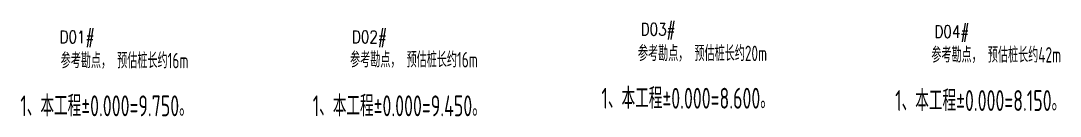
# Model space of a CAD drawing. Header units: millimetres. Extents: x -200227 to -56397, y -1079909 to -961109.
# Drawn here: x -89904 to -56397, y -1016625 to -1013534 of the extents above; entities that cross this region are included whole.
import ezdxf
from ezdxf.enums import TextEntityAlignment as Align

# ---------------------------------------------------------------- set-up
doc = ezdxf.new("R2010")
doc.units = ezdxf.units.MM
doc.header["$LTSCALE"] = 1000
doc.layers.add('TEXT', color=7, linetype='Continuous')
doc.layers.add('图签字体', color=3, linetype='Continuous')
doc.styles.add('_TCH_DIM', font='SIMPLEX', dxfattribs={"bigfont": 'GBCBIG'})
doc.styles.add('TSSD_Rein', font='tssdeng.shx', dxfattribs={"width": 0.7, "bigfont": 'hztxt.shx'})

msp = doc.modelspace()

# ---------------------------------------------------------------- texts
at = {"layer": 'TEXT', "linetype": 'Continuous', "ltscale": 99, "style": 'TSSD_Rein', "width": 0.65}
for s, p in [('参考勘点， 预估桩长约16m', (-86559.4, -1015072.8)), ('参考勘点， 预估桩长约16m', (-77230.4, -1015043.9)), ('参考勘点， 预估桩长约20m', (-67928.5, -1014839.6)), ('参考勘点， 预估桩长约42m', (-58460.2, -1014887.6))]:
    msp.add_text(s, height=500, dxfattribs=at).set_placement(p, align=Align.CENTER)
for s, p in [('1、本工程%%P0.000=9.750。', (-89919.3, -1016624.6)), ('1、本工程%%P0.000=9.450。', (-80494, -1016624.6)), ('1、本工程%%P0.000=8.600。', (-71185.9, -1016378.6)), ('1、本工程%%P0.000=8.150。', (-61717.7, -1016453.5))]:
    msp.add_text(s, height=675, dxfattribs=at).set_placement(p)
at = {"layer": '图签字体', "style": '_TCH_DIM', "width": 0.8}
for s, p in [('D03#', (-69359.6, -1014009.8)), ('D01#', (-88092.9, -1014255.7)), ('D02#', (-78667.7, -1014255.7)), ('D04#', (-59891.3, -1014084.6))]:
    msp.add_text(s, height=400, dxfattribs=at).set_placement(p, align=Align.CENTER)

doc.saveas('drawing.dxf')
